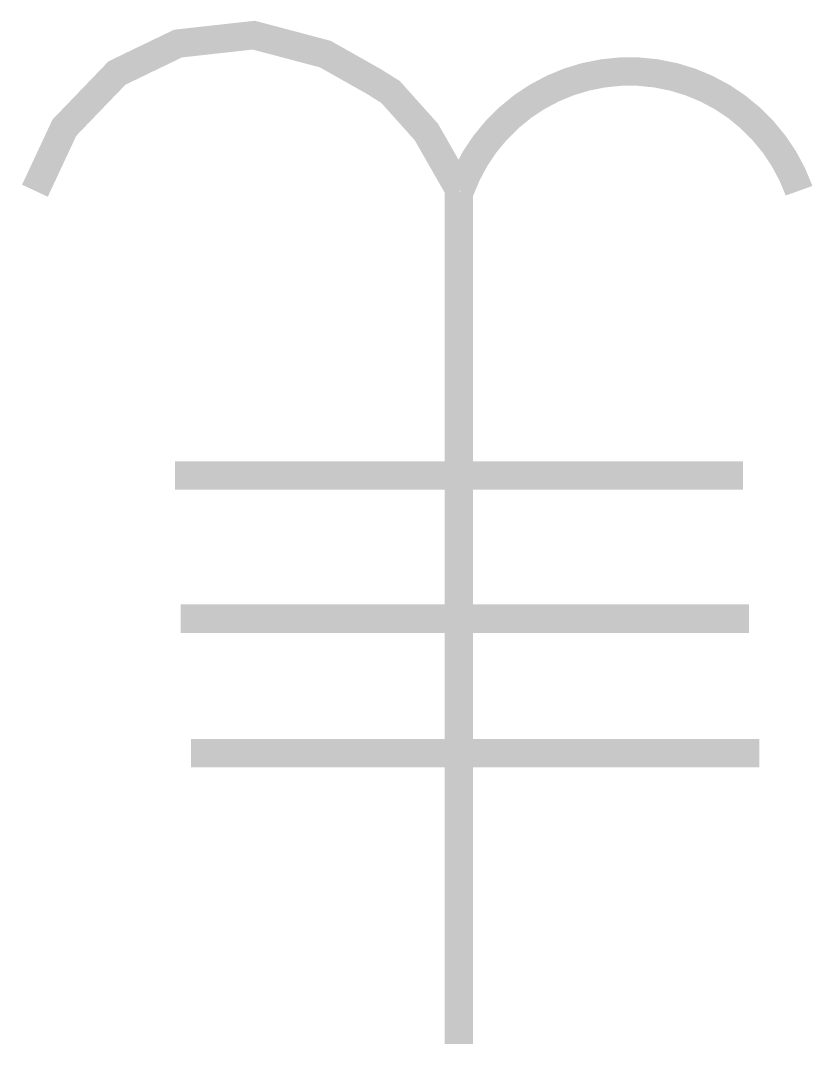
# Model space of a CAD drawing. Extents: x 5.96 to 8.75, y 1.95 to 5.6.
import ezdxf

# ---------------------------------------------------------------- set-up
doc = ezdxf.new("R2010")
doc.units = 0
doc.header["$MEASUREMENT"] = 0
doc.layers.get('0').update_dxf_attribs({"linetype": 'CONTINUOUS'})

msp = doc.modelspace()

# ---------------------------------------------------------------- linework, layer by layer
at = {"const_width": 0.1}
for points in [[(6.0073, 5.0022), (6.111, 5.2241), (6.2962, 5.4164), (6.5111, 5.52), (6.7777, 5.5496), (7.0296, 5.483), (7.2, 5.3868), (7.2592, 5.3499), (7.3852, 5.2093), (7.5037, 5.0022)], [(7.5, 5), (7.5, 2)], [(6.5, 4), (8.5, 4)], [(6.521, 3.4965), (8.521, 3.4965)], [(6.5574, 3.0232), (8.5574, 3.0232)]]:
    msp.add_lwpolyline(points, dxfattribs=at)
msp.add_lwpolyline([(7.5037, 5.0022, -0.70326), (8.6978, 5.0022, 0.949327)], format="xyb", dxfattribs=at)

doc.saveas('drawing.dxf')
